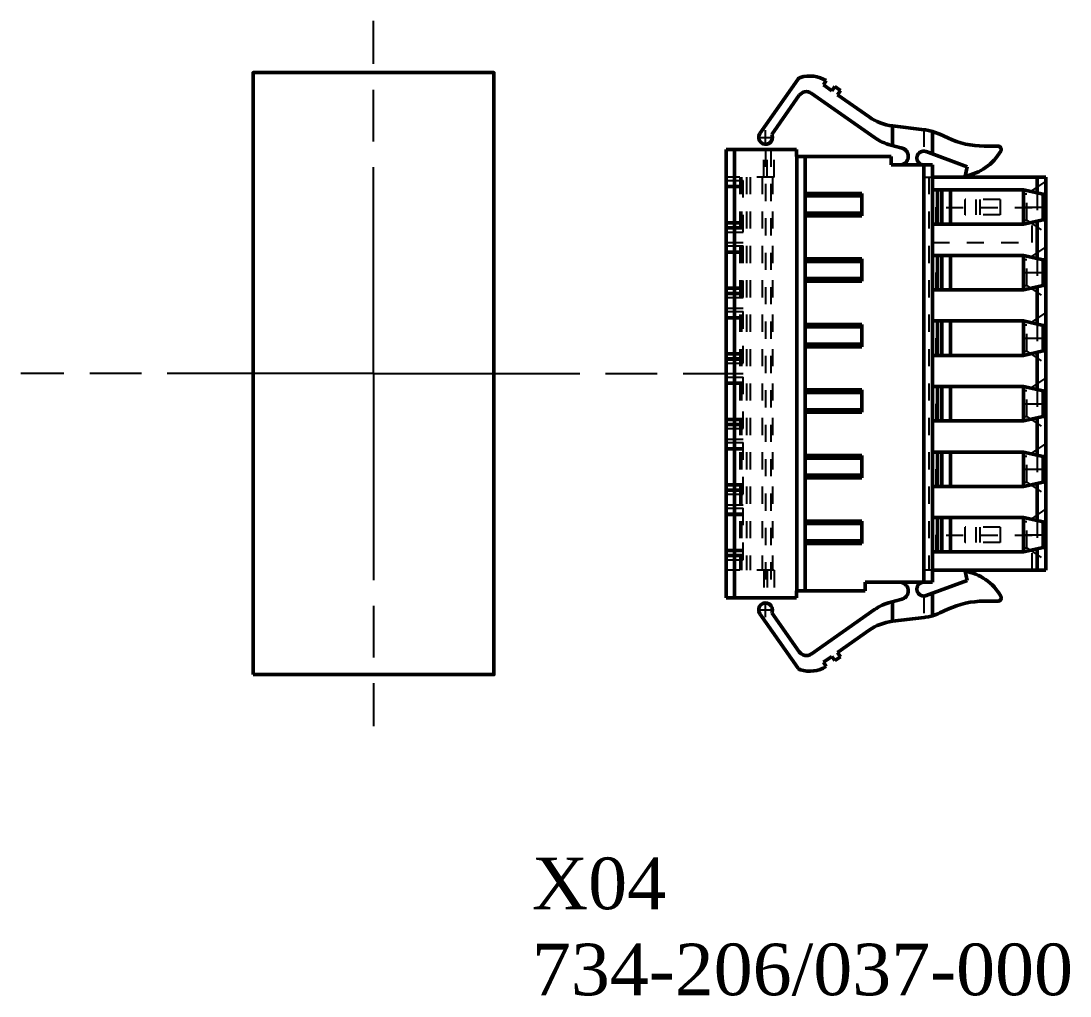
# Model space of a CAD drawing. Header units: millimetres. Extents: x -107 to 2261, y -1356 to -911.
# Drawn here: x 188.4 to 249.4, y -1355.7 to -1299 of the extents above; entities that cross this region are included whole.
import ezdxf

# ---------------------------------------------------------------- set-up
doc = ezdxf.new("R2010")
doc.units = ezdxf.units.MM
for name, pattern in [('AM_ISO02W050', [7.5, 6, -1.5]), ('AM_ISO08W050', [18, 12, -1.5, 3, -1.5]), ('CENTER', [50.8, 31.75, -6.35, 6.35, -6.35]), ('Dashed', [2, 1, -1])]:
    doc.linetypes.add(name, pattern=pattern)
for name, color, linetype, lineweight in [('AM_0', 7, 'Continuous', 50), ('AM_3', 6, 'AM_ISO02W050', 25), ('AM_6 @ 1', 2, 'Continuous', 35), ('AM_7', 4, 'AM_ISO08W050', 25)]:
    doc.layers.add(name, color=color, linetype=linetype, lineweight=lineweight)
doc.styles.add('tnr', font='TIMES.TTF')

msp = doc.modelspace()

# ---------------------------------------------------------------- linework, layer by layer
at = {"layer": 'AM_0', "color": 7, "linetype": 'Continuous', "lineweight": 50}
for p, q in [((231.339, -1305.588), (233.538, -1302.448)), ((235.198, -1302.517), (235.026, -1302.763)), ((235.026, -1302.763), (235.518, -1303.107)), ((235.518, -1303.107), (235.69, -1302.862)), ((235.69, -1302.862), (236.018, -1303.091)), ((233.625, -1303.369), (232.029, -1305.649)), ((238.003, -1305.824), (234.322, -1303.246)), ((236.018, -1303.091), (235.845, -1303.337)), ((235.845, -1303.337), (237.687, -1304.626)), ((239.042, -1305.146), (240.895, -1305.374)), ((239.057, -1306.294), (239.057, -1305.148)), ((241.367, -1306.775), (241.367, -1305.471)), ((241.797, -1305.633), (242.262, -1305.849)), ((229.367, -1306.518), (229.367, -1332.578)), ((233.467, -1306.518), (229.367, -1306.518)), ((229.867, -1306.518), (229.867, -1332.578)), ((233.467, -1306.918), (233.467, -1306.518)), ((239.538, -1306.423), (238.948, -1306.265)), ((243.394, -1307.518), (241.004, -1306.642)), ((244.375, -1306.318), (245.167, -1306.318)), ((238.967, -1306.918), (233.467, -1306.918)), ((233.477, -1306.918), (233.477, -1332.178)), ((233.967, -1306.918), (233.967, -1332.178)), ((238.967, -1307.418), (238.967, -1306.918)), ((241.367, -1307.418), (238.967, -1307.418)), ((240.867, -1307.418), (240.867, -1331.678)), ((241.367, -1307.418), (241.367, -1331.678)), ((243.267, -1308.068), (243.394, -1307.518)), ((247.967, -1308.118), (241.367, -1308.118)), ((247.467, -1308.118), (247.467, -1309.046)), ((247.967, -1308.118), (247.967, -1330.978)), ((233.967, -1309.068), (237.267, -1309.068)), ((237.267, -1309.068), (237.267, -1310.368)), ((246.667, -1308.868), (241.367, -1308.868)), ((241.667, -1310.868), (241.667, -1308.868)), ((241.908, -1310.868), (241.908, -1308.868)), ((242.413, -1310.868), (242.413, -1308.868)), ((246.667, -1310.868), (246.667, -1308.868)), ((247.81, -1309.122), (246.667, -1308.868)), ((247.818, -1310.611), (247.818, -1309.125)), ((233.967, -1309.218), (237.267, -1309.218)), ((233.967, -1310.218), (237.267, -1310.218)), ((237.267, -1310.368), (233.967, -1310.368)), ((246.667, -1310.868), (241.367, -1310.868)), ((246.667, -1310.868), (247.81, -1310.613)), ((247.467, -1310.689), (247.467, -1312.856)), ((246.667, -1312.678), (241.367, -1312.678)), ((241.667, -1314.678), (241.667, -1312.678)), ((241.908, -1314.678), (241.908, -1312.678)), ((242.413, -1314.678), (242.413, -1312.678)), ((246.667, -1314.678), (246.667, -1312.678)), ((247.81, -1312.932), (246.667, -1312.678)), ((233.967, -1312.878), (237.267, -1312.878)), ((233.967, -1313.028), (237.267, -1313.028)), ((237.267, -1312.878), (237.267, -1314.178)), ((247.818, -1314.421), (247.818, -1312.935)), ((233.967, -1314.028), (237.267, -1314.028)), ((237.267, -1314.178), (233.967, -1314.178)), ((246.667, -1314.678), (247.81, -1314.423)), ((247.467, -1314.499), (247.467, -1316.666)), ((246.667, -1314.678), (241.367, -1314.678)), ((233.967, -1316.688), (237.267, -1316.688)), ((233.967, -1316.838), (237.267, -1316.838)), ((237.267, -1316.688), (237.267, -1317.988)), ((246.667, -1316.488), (241.367, -1316.488)), ((241.667, -1318.488), (241.667, -1316.488)), ((241.908, -1318.488), (241.908, -1316.488)), ((242.413, -1318.488), (242.413, -1316.488)), ((246.667, -1318.488), (246.667, -1316.488)), ((247.81, -1316.742), (246.667, -1316.488)), ((247.818, -1318.231), (247.818, -1316.745)), ((233.967, -1317.838), (237.267, -1317.838)), ((237.267, -1317.988), (233.967, -1317.988)), ((246.667, -1318.488), (247.81, -1318.233)), ((246.667, -1318.488), (241.367, -1318.488)), ((247.467, -1318.309), (247.467, -1320.476)), ((233.967, -1320.498), (237.267, -1320.498)), ((233.967, -1320.648), (237.267, -1320.648)), ((237.267, -1320.498), (237.267, -1321.798)), ((246.667, -1320.298), (241.367, -1320.298)), ((241.667, -1322.298), (241.667, -1320.298)), ((241.908, -1322.298), (241.908, -1320.298)), ((242.413, -1322.298), (242.413, -1320.298)), ((246.667, -1322.298), (246.667, -1320.298)), ((247.81, -1320.552), (246.667, -1320.298)), ((247.818, -1322.041), (247.818, -1320.555)), ((233.967, -1321.648), (237.267, -1321.648)), ((237.267, -1321.798), (233.967, -1321.798)), ((246.667, -1322.298), (241.367, -1322.298)), ((246.667, -1322.298), (247.81, -1322.043)), ((247.467, -1322.119), (247.467, -1324.286)), ((233.967, -1324.308), (237.267, -1324.308)), ((237.267, -1324.308), (237.267, -1325.608)), ((246.667, -1324.108), (241.367, -1324.108)), ((241.667, -1326.108), (241.667, -1324.108)), ((241.908, -1326.108), (241.908, -1324.108)), ((242.413, -1326.108), (242.413, -1324.108)), ((246.667, -1326.108), (246.667, -1324.108)), ((247.81, -1324.362), (246.667, -1324.108)), ((247.818, -1325.851), (247.818, -1324.365)), ((233.967, -1324.458), (237.267, -1324.458)), ((233.967, -1325.458), (237.267, -1325.458)), ((237.267, -1325.608), (233.967, -1325.608)), ((246.667, -1326.108), (241.367, -1326.108)), ((246.667, -1326.108), (247.81, -1325.853)), ((247.467, -1325.929), (247.467, -1328.096)), ((246.667, -1327.918), (241.367, -1327.918)), ((241.667, -1329.918), (241.667, -1327.918)), ((241.908, -1329.918), (241.908, -1327.918)), ((242.413, -1329.918), (242.413, -1327.918)), ((246.667, -1329.918), (246.667, -1327.918)), ((247.81, -1328.172), (246.667, -1327.918)), ((233.967, -1328.118), (237.267, -1328.118)), ((233.967, -1328.268), (237.267, -1328.268)), ((237.267, -1328.118), (237.267, -1329.418)), ((247.818, -1329.661), (247.818, -1328.175)), ((233.967, -1329.268), (237.267, -1329.268)), ((237.267, -1329.418), (233.967, -1329.418)), ((246.667, -1329.918), (247.81, -1329.663)), ((247.467, -1329.739), (247.467, -1330.978)), ((246.667, -1329.918), (241.367, -1329.918)), ((241.367, -1330.978), (247.967, -1330.978)), ((243.394, -1331.578), (243.267, -1331.028)), ((237.467, -1331.678), (241.367, -1331.678)), ((237.467, -1331.678), (237.467, -1332.178)), ((241.004, -1332.453), (243.394, -1331.578)), ((233.467, -1332.178), (237.467, -1332.178)), ((233.467, -1332.178), (233.467, -1332.578)), ((241.367, -1332.32), (241.367, -1333.625)), ((229.367, -1332.578), (233.467, -1332.578)), ((238.948, -1332.831), (239.538, -1332.673)), ((239.057, -1333.947), (239.057, -1332.801)), ((245.167, -1332.778), (244.375, -1332.778)), ((233.538, -1336.648), (231.339, -1333.507)), ((232.029, -1333.447), (233.625, -1335.726)), ((234.322, -1335.849), (238.003, -1333.271)), ((242.262, -1333.246), (241.797, -1333.463)), ((240.895, -1333.722), (239.042, -1333.949)), ((237.687, -1334.469), (235.845, -1335.759)), ((235.518, -1335.988), (235.026, -1336.332)), ((235.69, -1336.234), (235.518, -1335.988)), ((235.845, -1335.759), (236.018, -1336.004)), ((235.026, -1336.332), (235.198, -1336.578)), ((236.018, -1336.004), (235.69, -1336.234))]:
    msp.add_line(p, q, dxfattribs=at)
at = {"layer": 'AM_0'}
msp.add_lwpolyline([(201.867, -1337.048), (215.867, -1337.048), (215.867, -1302.048), (201.867, -1302.048)], close=True, dxfattribs=at)
at = {"layer": 'AM_0', "color": 7, "linetype": 'Continuous', "lineweight": 50}
for points in [[(240.895, -1305.374), (240.975, -1305.385), (241.133, -1305.413), (241.289, -1305.449), (241.367, -1305.471)], [(239.467, -1307.418), (239.474, -1307.418), (239.488, -1307.417), (239.501, -1307.416), (239.508, -1307.416), (239.515, -1307.415), (239.529, -1307.414), (239.543, -1307.412), (239.556, -1307.41), (239.57, -1307.407), (239.584, -1307.404), (239.59, -1307.402), (239.597, -1307.4), (239.61, -1307.397), (239.624, -1307.392), (239.637, -1307.388), (239.65, -1307.383), (239.663, -1307.378), (239.669, -1307.375), (239.675, -1307.372), (239.688, -1307.366), (239.7, -1307.36), (239.706, -1307.357), (239.712, -1307.353), (239.724, -1307.346), (239.736, -1307.339), (239.742, -1307.335), (239.748, -1307.331), (239.759, -1307.323), (239.77, -1307.315), (239.781, -1307.306), (239.792, -1307.297), (239.802, -1307.288), (239.807, -1307.284), (239.812, -1307.279), (239.822, -1307.269), (239.832, -1307.259), (239.841, -1307.249), (239.85, -1307.238), (239.859, -1307.228), (239.863, -1307.222), (239.868, -1307.217), (239.876, -1307.205), (239.884, -1307.194), (239.891, -1307.182), (239.898, -1307.17), (239.905, -1307.158), (239.908, -1307.152), (239.912, -1307.146), (239.918, -1307.133), (239.924, -1307.121), (239.929, -1307.108), (239.934, -1307.095), (239.939, -1307.082), (239.941, -1307.076), (239.943, -1307.069), (239.947, -1307.056), (239.951, -1307.042), (239.954, -1307.029), (239.957, -1307.015), (239.96, -1307.002), (239.961, -1306.995), (239.962, -1306.988), (239.964, -1306.974), (239.965, -1306.96), (239.965, -1306.953), (239.966, -1306.946), (239.966, -1306.933), (239.967, -1306.919), (239.967, -1306.912), (239.967, -1306.905), (239.966, -1306.891), (239.965, -1306.877), (239.964, -1306.863), (239.962, -1306.849), (239.96, -1306.836), (239.959, -1306.829), (239.957, -1306.822), (239.955, -1306.808), (239.951, -1306.795), (239.948, -1306.782), (239.944, -1306.768), (239.94, -1306.755), (239.937, -1306.748), (239.935, -1306.742), (239.93, -1306.729), (239.924, -1306.716), (239.919, -1306.704), (239.912, -1306.691), (239.906, -1306.679), (239.903, -1306.673), (239.899, -1306.667), (239.892, -1306.655), (239.885, -1306.643), (239.877, -1306.632), (239.869, -1306.62), (239.86, -1306.609), (239.856, -1306.604), (239.852, -1306.599), (239.843, -1306.588), (239.833, -1306.578), (239.824, -1306.568), (239.814, -1306.558), (239.804, -1306.548), (239.799, -1306.544), (239.793, -1306.539), (239.783, -1306.53), (239.772, -1306.522), (239.766, -1306.517), (239.761, -1306.513), (239.749, -1306.505), (239.738, -1306.498), (239.732, -1306.494), (239.726, -1306.49), (239.714, -1306.483), (239.702, -1306.476), (239.69, -1306.47), (239.677, -1306.464), (239.664, -1306.458), (239.658, -1306.456), (239.652, -1306.453), (239.639, -1306.448), (239.625, -1306.444), (239.612, -1306.439), (239.599, -1306.435), (239.585, -1306.432), (239.579, -1306.43), (239.572, -1306.429), (239.558, -1306.426), (239.545, -1306.424), (239.538, -1306.423)], [(241.004, -1306.642), (240.998, -1306.64), (240.986, -1306.636), (240.974, -1306.632), (240.967, -1306.631), (240.961, -1306.629), (240.948, -1306.626), (240.936, -1306.624), (240.923, -1306.622), (240.91, -1306.62), (240.897, -1306.619), (240.891, -1306.618), (240.884, -1306.618), (240.871, -1306.618), (240.858, -1306.618), (240.846, -1306.618), (240.833, -1306.619), (240.82, -1306.62), (240.813, -1306.621), (240.807, -1306.622), (240.794, -1306.624), (240.781, -1306.627), (240.775, -1306.628), (240.769, -1306.63), (240.756, -1306.633), (240.744, -1306.637), (240.738, -1306.639), (240.732, -1306.641), (240.72, -1306.646), (240.708, -1306.651), (240.696, -1306.656), (240.684, -1306.662), (240.673, -1306.668), (240.667, -1306.671), (240.662, -1306.674), (240.651, -1306.681), (240.64, -1306.688), (240.629, -1306.696), (240.619, -1306.704), (240.609, -1306.712), (240.604, -1306.716), (240.599, -1306.72), (240.59, -1306.729), (240.581, -1306.738), (240.572, -1306.748), (240.563, -1306.757), (240.555, -1306.767), (240.551, -1306.772), (240.547, -1306.777), (240.539, -1306.788), (240.532, -1306.799), (240.525, -1306.809), (240.519, -1306.821), (240.512, -1306.832), (240.509, -1306.838), (240.507, -1306.844), (240.501, -1306.855), (240.496, -1306.867), (240.491, -1306.879), (240.487, -1306.891), (240.483, -1306.904), (240.481, -1306.91), (240.48, -1306.916), (240.477, -1306.929), (240.474, -1306.941), (240.473, -1306.948), (240.472, -1306.954), (240.47, -1306.967), (240.469, -1306.98), (240.468, -1306.986), (240.467, -1306.993), (240.467, -1307.006), (240.467, -1307.019), (240.467, -1307.032), (240.468, -1307.044), (240.469, -1307.057), (240.469, -1307.064), (240.47, -1307.07), (240.472, -1307.083), (240.474, -1307.096), (240.477, -1307.108), (240.48, -1307.121), (240.484, -1307.133), (240.486, -1307.14), (240.488, -1307.146), (240.492, -1307.158), (240.497, -1307.17), (240.502, -1307.182), (240.507, -1307.193), (240.513, -1307.205), (240.516, -1307.211), (240.52, -1307.216), (240.526, -1307.227), (240.533, -1307.238), (240.54, -1307.249), (240.548, -1307.259), (240.556, -1307.27), (240.56, -1307.275), (240.564, -1307.28), (240.573, -1307.289), (240.582, -1307.299), (240.591, -1307.308), (240.601, -1307.316), (240.61, -1307.325), (240.615, -1307.329), (240.621, -1307.333), (240.631, -1307.341), (240.641, -1307.348), (240.647, -1307.352), (240.652, -1307.355), (240.663, -1307.362), (240.674, -1307.368), (240.68, -1307.372), (240.686, -1307.375), (240.698, -1307.38), (240.709, -1307.385), (240.721, -1307.39), (240.733, -1307.395), (240.746, -1307.399), (240.752, -1307.401), (240.758, -1307.403), (240.771, -1307.406), (240.783, -1307.409), (240.796, -1307.411), (240.809, -1307.413), (240.822, -1307.415), (240.828, -1307.416), (240.834, -1307.416), (240.847, -1307.417), (240.86, -1307.418), (240.867, -1307.418)], [(247.818, -1309.125), (247.817, -1309.124), (247.814, -1309.123), (247.812, -1309.123), (247.81, -1309.122)], [(247.967, -1309.318), (247.967, -1309.31), (247.966, -1309.296), (247.963, -1309.282), (247.962, -1309.274), (247.96, -1309.267), (247.956, -1309.253), (247.951, -1309.24), (247.945, -1309.227), (247.938, -1309.214), (247.93, -1309.202), (247.925, -1309.196), (247.921, -1309.19), (247.911, -1309.179), (247.905, -1309.173), (247.903, -1309.172), (247.902, -1309.17), (247.901, -1309.169), (247.9, -1309.168), (247.898, -1309.167), (247.896, -1309.165), (247.894, -1309.164), (247.892, -1309.162), (247.891, -1309.161), (247.89, -1309.16), (247.889, -1309.159), (247.887, -1309.158), (247.885, -1309.156), (247.883, -1309.155), (247.881, -1309.153), (247.879, -1309.152), (247.878, -1309.151), (247.877, -1309.151), (247.875, -1309.149), (247.873, -1309.148), (247.871, -1309.147), (247.869, -1309.146), (247.866, -1309.144), (247.865, -1309.144), (247.864, -1309.143), (247.862, -1309.142), (247.86, -1309.141), (247.859, -1309.14), (247.858, -1309.14), (247.856, -1309.139), (247.854, -1309.138), (247.853, -1309.137), (247.851, -1309.137), (247.849, -1309.136), (247.847, -1309.135), (247.845, -1309.134), (247.843, -1309.133), (247.84, -1309.132), (247.839, -1309.131), (247.838, -1309.131), (247.836, -1309.13), (247.834, -1309.129), (247.831, -1309.128), (247.829, -1309.128), (247.827, -1309.127), (247.825, -1309.127), (247.824, -1309.126), (247.822, -1309.125), (247.82, -1309.125), (247.818, -1309.125)], [(247.81, -1310.613), (247.812, -1310.613), (247.814, -1310.612), (247.817, -1310.611), (247.818, -1310.611)], [(247.818, -1310.611), (247.82, -1310.611), (247.822, -1310.61), (247.824, -1310.609), (247.825, -1310.609), (247.827, -1310.609), (247.829, -1310.608), (247.831, -1310.607), (247.834, -1310.606), (247.836, -1310.605), (247.838, -1310.605), (247.839, -1310.604), (247.84, -1310.604), (247.843, -1310.603), (247.845, -1310.602), (247.847, -1310.601), (247.849, -1310.6), (247.851, -1310.599), (247.853, -1310.598), (247.854, -1310.598), (247.856, -1310.597), (247.858, -1310.596), (247.859, -1310.595), (247.86, -1310.595), (247.862, -1310.593), (247.864, -1310.592), (247.865, -1310.592), (247.866, -1310.591), (247.869, -1310.59), (247.871, -1310.589), (247.873, -1310.587), (247.875, -1310.586), (247.877, -1310.585), (247.878, -1310.584), (247.879, -1310.583), (247.881, -1310.582), (247.883, -1310.581), (247.885, -1310.579), (247.887, -1310.578), (247.889, -1310.576), (247.89, -1310.575), (247.891, -1310.575), (247.892, -1310.573), (247.894, -1310.572), (247.896, -1310.57), (247.898, -1310.569), (247.9, -1310.567), (247.901, -1310.566), (247.902, -1310.565), (247.903, -1310.564), (247.905, -1310.562), (247.911, -1310.556), (247.921, -1310.545), (247.925, -1310.539), (247.93, -1310.534), (247.938, -1310.521), (247.945, -1310.509), (247.951, -1310.496), (247.956, -1310.482), (247.96, -1310.468), (247.962, -1310.461), (247.963, -1310.454), (247.966, -1310.439), (247.967, -1310.425), (247.967, -1310.418)], [(247.818, -1312.935), (247.817, -1312.934), (247.814, -1312.933), (247.812, -1312.933), (247.81, -1312.932)], [(247.967, -1313.128), (247.967, -1313.12), (247.966, -1313.106), (247.963, -1313.092), (247.962, -1313.084), (247.96, -1313.077), (247.956, -1313.063), (247.951, -1313.05), (247.945, -1313.037), (247.938, -1313.024), (247.93, -1313.012), (247.925, -1313.006), (247.921, -1313), (247.911, -1312.989), (247.905, -1312.983), (247.903, -1312.982), (247.902, -1312.98), (247.901, -1312.979), (247.9, -1312.978), (247.898, -1312.977), (247.896, -1312.975), (247.894, -1312.974), (247.892, -1312.972), (247.891, -1312.971), (247.89, -1312.97), (247.889, -1312.969), (247.887, -1312.968), (247.885, -1312.966), (247.883, -1312.965), (247.881, -1312.963), (247.879, -1312.962), (247.878, -1312.961), (247.877, -1312.961), (247.875, -1312.959), (247.873, -1312.958), (247.871, -1312.957), (247.869, -1312.956), (247.866, -1312.954), (247.865, -1312.954), (247.864, -1312.953), (247.862, -1312.952), (247.86, -1312.951), (247.859, -1312.95), (247.858, -1312.95), (247.856, -1312.949), (247.854, -1312.948), (247.853, -1312.947), (247.851, -1312.947), (247.849, -1312.946), (247.847, -1312.945), (247.845, -1312.944), (247.843, -1312.943), (247.84, -1312.942), (247.839, -1312.941), (247.838, -1312.941), (247.836, -1312.94), (247.834, -1312.939), (247.831, -1312.938), (247.829, -1312.938), (247.827, -1312.937), (247.825, -1312.937), (247.824, -1312.936), (247.822, -1312.935), (247.82, -1312.935), (247.818, -1312.935)], [(247.81, -1314.423), (247.812, -1314.423), (247.814, -1314.422), (247.817, -1314.421), (247.818, -1314.421)], [(247.818, -1314.421), (247.82, -1314.421), (247.822, -1314.42), (247.824, -1314.419), (247.825, -1314.419), (247.827, -1314.419), (247.829, -1314.418), (247.831, -1314.417), (247.834, -1314.416), (247.836, -1314.415), (247.838, -1314.415), (247.839, -1314.414), (247.84, -1314.414), (247.843, -1314.413), (247.845, -1314.412), (247.847, -1314.411), (247.849, -1314.41), (247.851, -1314.409), (247.853, -1314.408), (247.854, -1314.408), (247.856, -1314.407), (247.858, -1314.406), (247.859, -1314.405), (247.86, -1314.405), (247.862, -1314.403), (247.864, -1314.402), (247.865, -1314.402), (247.866, -1314.401), (247.869, -1314.4), (247.871, -1314.399), (247.873, -1314.397), (247.875, -1314.396), (247.877, -1314.395), (247.878, -1314.394), (247.879, -1314.393), (247.881, -1314.392), (247.883, -1314.391), (247.885, -1314.389), (247.887, -1314.388), (247.889, -1314.386), (247.89, -1314.385), (247.891, -1314.385), (247.892, -1314.383), (247.894, -1314.382), (247.896, -1314.38), (247.898, -1314.379), (247.9, -1314.377), (247.901, -1314.376), (247.902, -1314.375), (247.903, -1314.374), (247.905, -1314.372), (247.911, -1314.366), (247.921, -1314.355), (247.925, -1314.349), (247.93, -1314.344), (247.938, -1314.331), (247.945, -1314.319), (247.951, -1314.306), (247.956, -1314.292), (247.96, -1314.278), (247.962, -1314.271), (247.963, -1314.264), (247.966, -1314.249), (247.967, -1314.235), (247.967, -1314.228)], [(247.818, -1316.745), (247.817, -1316.744), (247.814, -1316.743), (247.812, -1316.743), (247.81, -1316.742)], [(247.967, -1316.938), (247.967, -1316.93), (247.966, -1316.916), (247.963, -1316.902), (247.962, -1316.894), (247.96, -1316.887), (247.956, -1316.873), (247.951, -1316.86), (247.945, -1316.847), (247.938, -1316.834), (247.93, -1316.822), (247.925, -1316.816), (247.921, -1316.81), (247.911, -1316.799), (247.905, -1316.793), (247.903, -1316.792), (247.902, -1316.79), (247.901, -1316.789), (247.9, -1316.788), (247.898, -1316.787), (247.896, -1316.785), (247.894, -1316.784), (247.892, -1316.782), (247.891, -1316.781), (247.89, -1316.78), (247.889, -1316.779), (247.887, -1316.778), (247.885, -1316.776), (247.883, -1316.775), (247.881, -1316.773), (247.879, -1316.772), (247.878, -1316.771), (247.877, -1316.771), (247.875, -1316.769), (247.873, -1316.768), (247.871, -1316.767), (247.869, -1316.766), (247.866, -1316.764), (247.865, -1316.764), (247.864, -1316.763), (247.862, -1316.762), (247.86, -1316.761), (247.859, -1316.76), (247.858, -1316.76), (247.856, -1316.759), (247.854, -1316.758), (247.853, -1316.757), (247.851, -1316.757), (247.849, -1316.756), (247.847, -1316.755), (247.845, -1316.754), (247.843, -1316.753), (247.84, -1316.752), (247.839, -1316.751), (247.838, -1316.751), (247.836, -1316.75), (247.834, -1316.749), (247.831, -1316.748), (247.829, -1316.748), (247.827, -1316.747), (247.825, -1316.747), (247.824, -1316.746), (247.822, -1316.745), (247.82, -1316.745), (247.818, -1316.745)], [(247.81, -1318.233), (247.812, -1318.233), (247.814, -1318.232), (247.817, -1318.231), (247.818, -1318.231)], [(247.818, -1318.231), (247.82, -1318.231), (247.822, -1318.23), (247.824, -1318.229), (247.825, -1318.229), (247.827, -1318.229), (247.829, -1318.228), (247.831, -1318.227), (247.834, -1318.226), (247.836, -1318.225), (247.838, -1318.225), (247.839, -1318.224), (247.84, -1318.224), (247.843, -1318.223), (247.845, -1318.222), (247.847, -1318.221), (247.849, -1318.22), (247.851, -1318.219), (247.853, -1318.218), (247.854, -1318.218), (247.856, -1318.217), (247.858, -1318.216), (247.859, -1318.215), (247.86, -1318.215), (247.862, -1318.213), (247.864, -1318.212), (247.865, -1318.212), (247.866, -1318.211), (247.869, -1318.21), (247.871, -1318.209), (247.873, -1318.207), (247.875, -1318.206), (247.877, -1318.205), (247.878, -1318.204), (247.879, -1318.203), (247.881, -1318.202), (247.883, -1318.201), (247.885, -1318.199), (247.887, -1318.198), (247.889, -1318.196), (247.89, -1318.195), (247.891, -1318.195), (247.892, -1318.193), (247.894, -1318.192), (247.896, -1318.19), (247.898, -1318.189), (247.9, -1318.187), (247.901, -1318.186), (247.902, -1318.185), (247.903, -1318.184), (247.905, -1318.182), (247.911, -1318.176), (247.921, -1318.165), (247.925, -1318.159), (247.93, -1318.154), (247.938, -1318.141), (247.945, -1318.129), (247.951, -1318.116), (247.956, -1318.102), (247.96, -1318.088), (247.962, -1318.081), (247.963, -1318.074), (247.966, -1318.059), (247.967, -1318.045), (247.967, -1318.038)], [(247.818, -1320.555), (247.817, -1320.554), (247.814, -1320.553), (247.812, -1320.553), (247.81, -1320.552)], [(247.967, -1320.748), (247.967, -1320.74), (247.966, -1320.726), (247.963, -1320.712), (247.962, -1320.704), (247.96, -1320.697), (247.956, -1320.683), (247.951, -1320.67), (247.945, -1320.657), (247.938, -1320.644), (247.93, -1320.632), (247.925, -1320.626), (247.921, -1320.62), (247.911, -1320.609), (247.905, -1320.603), (247.903, -1320.602), (247.902, -1320.6), (247.901, -1320.599), (247.9, -1320.598), (247.898, -1320.597), (247.896, -1320.595), (247.894, -1320.594), (247.892, -1320.592), (247.891, -1320.591), (247.89, -1320.59), (247.889, -1320.589), (247.887, -1320.588), (247.885, -1320.586), (247.883, -1320.585), (247.881, -1320.583), (247.879, -1320.582), (247.878, -1320.581), (247.877, -1320.581), (247.875, -1320.579), (247.873, -1320.578), (247.871, -1320.577), (247.869, -1320.576), (247.866, -1320.574), (247.865, -1320.574), (247.864, -1320.573), (247.862, -1320.572), (247.86, -1320.571), (247.859, -1320.57), (247.858, -1320.57), (247.856, -1320.569), (247.854, -1320.568), (247.853, -1320.567), (247.851, -1320.567), (247.849, -1320.566), (247.847, -1320.565), (247.845, -1320.564), (247.843, -1320.563), (247.84, -1320.562), (247.839, -1320.561), (247.838, -1320.561), (247.836, -1320.56), (247.834, -1320.559), (247.831, -1320.558), (247.829, -1320.558), (247.827, -1320.557), (247.825, -1320.557), (247.824, -1320.556), (247.822, -1320.555), (247.82, -1320.555), (247.818, -1320.555)], [(247.818, -1322.041), (247.82, -1322.041), (247.822, -1322.04), (247.824, -1322.039), (247.825, -1322.039), (247.827, -1322.039), (247.829, -1322.038), (247.831, -1322.037), (247.834, -1322.036), (247.836, -1322.035), (247.838, -1322.035), (247.839, -1322.034), (247.84, -1322.034), (247.843, -1322.033), (247.845, -1322.032), (247.847, -1322.031), (247.849, -1322.03), (247.851, -1322.029), (247.853, -1322.028), (247.854, -1322.028), (247.856, -1322.027), (247.858, -1322.026), (247.859, -1322.025), (247.86, -1322.025), (247.862, -1322.023), (247.864, -1322.022), (247.865, -1322.022), (247.866, -1322.021), (247.869, -1322.02), (247.871, -1322.019), (247.873, -1322.017), (247.875, -1322.016), (247.877, -1322.015), (247.878, -1322.014), (247.879, -1322.013), (247.881, -1322.012), (247.883, -1322.011), (247.885, -1322.009), (247.887, -1322.008), (247.889, -1322.006), (247.89, -1322.005), (247.891, -1322.005), (247.892, -1322.003), (247.894, -1322.002), (247.896, -1322), (247.898, -1321.999), (247.9, -1321.997), (247.901, -1321.996), (247.902, -1321.995), (247.903, -1321.994), (247.905, -1321.992), (247.911, -1321.986), (247.921, -1321.975), (247.925, -1321.969), (247.93, -1321.964), (247.938, -1321.951), (247.945, -1321.939), (247.951, -1321.926), (247.956, -1321.912), (247.96, -1321.898), (247.962, -1321.891), (247.963, -1321.884), (247.966, -1321.869), (247.967, -1321.855), (247.967, -1321.848)], [(247.81, -1322.043), (247.812, -1322.043), (247.814, -1322.042), (247.817, -1322.041), (247.818, -1322.041)], [(247.818, -1324.365), (247.817, -1324.364), (247.814, -1324.363), (247.812, -1324.363), (247.81, -1324.362)], [(247.967, -1324.558), (247.967, -1324.55), (247.966, -1324.536), (247.963, -1324.522), (247.962, -1324.514), (247.96, -1324.507), (247.956, -1324.493), (247.951, -1324.48), (247.945, -1324.467), (247.938, -1324.454), (247.93, -1324.442), (247.925, -1324.436), (247.921, -1324.43), (247.911, -1324.419), (247.905, -1324.413), (247.903, -1324.412), (247.902, -1324.41), (247.901, -1324.409), (247.9, -1324.408), (247.898, -1324.407), (247.896, -1324.405), (247.894, -1324.404), (247.892, -1324.402), (247.891, -1324.401), (247.89, -1324.4), (247.889, -1324.399), (247.887, -1324.398), (247.885, -1324.396), (247.883, -1324.395), (247.881, -1324.393), (247.879, -1324.392), (247.878, -1324.391), (247.877, -1324.391), (247.875, -1324.389), (247.873, -1324.388), (247.871, -1324.387), (247.869, -1324.386), (247.866, -1324.384), (247.865, -1324.384), (247.864, -1324.383), (247.862, -1324.382), (247.86, -1324.381), (247.859, -1324.38), (247.858, -1324.38), (247.856, -1324.379), (247.854, -1324.378), (247.853, -1324.377), (247.851, -1324.377), (247.849, -1324.376), (247.847, -1324.375), (247.845, -1324.374), (247.843, -1324.373), (247.84, -1324.372), (247.839, -1324.371), (247.838, -1324.371), (247.836, -1324.37), (247.834, -1324.369), (247.831, -1324.368), (247.829, -1324.368), (247.827, -1324.367), (247.825, -1324.367), (247.824, -1324.366), (247.822, -1324.365), (247.82, -1324.365), (247.818, -1324.365)], [(247.81, -1325.853), (247.812, -1325.853), (247.814, -1325.852), (247.817, -1325.851), (247.818, -1325.851)], [(247.818, -1325.851), (247.82, -1325.851), (247.822, -1325.85), (247.824, -1325.849), (247.825, -1325.849), (247.827, -1325.849), (247.829, -1325.848), (247.831, -1325.847), (247.834, -1325.846), (247.836, -1325.845), (247.838, -1325.845), (247.839, -1325.844), (247.84, -1325.844), (247.843, -1325.843), (247.845, -1325.842), (247.847, -1325.841), (247.849, -1325.84), (247.851, -1325.839), (247.853, -1325.838), (247.854, -1325.838), (247.856, -1325.837), (247.858, -1325.836), (247.859, -1325.835), (247.86, -1325.835), (247.862, -1325.833), (247.864, -1325.832), (247.865, -1325.832), (247.866, -1325.831), (247.869, -1325.83), (247.871, -1325.829), (247.873, -1325.827), (247.875, -1325.826), (247.877, -1325.825), (247.878, -1325.824), (247.879, -1325.823), (247.881, -1325.822), (247.883, -1325.821), (247.885, -1325.819), (247.887, -1325.818), (247.889, -1325.816), (247.89, -1325.815), (247.891, -1325.815), (247.892, -1325.813), (247.894, -1325.812), (247.896, -1325.81), (247.898, -1325.809), (247.9, -1325.807), (247.901, -1325.806), (247.902, -1325.805), (247.903, -1325.804), (247.905, -1325.802), (247.911, -1325.796), (247.921, -1325.785), (247.925, -1325.779), (247.93, -1325.774), (247.938, -1325.761), (247.945, -1325.749), (247.951, -1325.736), (247.956, -1325.722), (247.96, -1325.708), (247.962, -1325.701), (247.963, -1325.694), (247.966, -1325.679), (247.967, -1325.665), (247.967, -1325.658)], [(247.818, -1328.175), (247.817, -1328.174), (247.814, -1328.173), (247.812, -1328.173), (247.81, -1328.172)], [(247.967, -1328.368), (247.967, -1328.36), (247.966, -1328.346), (247.963, -1328.332), (247.962, -1328.324), (247.96, -1328.317), (247.956, -1328.303), (247.951, -1328.29), (247.945, -1328.277), (247.938, -1328.264), (247.93, -1328.252), (247.925, -1328.246), (247.921, -1328.24), (247.911, -1328.229), (247.905, -1328.223), (247.903, -1328.222), (247.902, -1328.22), (247.901, -1328.219), (247.9, -1328.218), (247.898, -1328.217), (247.896, -1328.215), (247.894, -1328.214), (247.892, -1328.212), (247.891, -1328.211), (247.89, -1328.21), (247.889, -1328.209), (247.887, -1328.208), (247.885, -1328.206), (247.883, -1328.205), (247.881, -1328.203), (247.879, -1328.202), (247.878, -1328.201), (247.877, -1328.201), (247.875, -1328.199), (247.873, -1328.198), (247.871, -1328.197), (247.869, -1328.196), (247.866, -1328.194), (247.865, -1328.194), (247.864, -1328.193), (247.862, -1328.192), (247.86, -1328.191), (247.859, -1328.19), (247.858, -1328.19), (247.856, -1328.189), (247.854, -1328.188), (247.853, -1328.187), (247.851, -1328.187), (247.849, -1328.186), (247.847, -1328.185), (247.845, -1328.184), (247.843, -1328.183), (247.84, -1328.182), (247.839, -1328.181), (247.838, -1328.181), (247.836, -1328.18), (247.834, -1328.179), (247.831, -1328.178), (247.829, -1328.178), (247.827, -1328.177), (247.825, -1328.177), (247.824, -1328.176), (247.822, -1328.175), (247.82, -1328.175), (247.818, -1328.175)], [(247.81, -1329.663), (247.812, -1329.663), (247.814, -1329.662), (247.817, -1329.661), (247.818, -1329.661)], [(247.818, -1329.661), (247.82, -1329.661), (247.822, -1329.66), (247.824, -1329.659), (247.825, -1329.659), (247.827, -1329.659), (247.829, -1329.658), (247.831, -1329.657), (247.834, -1329.656), (247.836, -1329.655), (247.838, -1329.655), (247.839, -1329.654), (247.84, -1329.654), (247.843, -1329.653), (247.845, -1329.652), (247.847, -1329.651), (247.849, -1329.65), (247.851, -1329.649), (247.853, -1329.648), (247.854, -1329.648), (247.856, -1329.647), (247.858, -1329.646), (247.859, -1329.645), (247.86, -1329.645), (247.862, -1329.643), (247.864, -1329.642), (247.865, -1329.642), (247.866, -1329.641), (247.869, -1329.64), (247.871, -1329.639), (247.873, -1329.637), (247.875, -1329.636), (247.877, -1329.635), (247.878, -1329.634), (247.879, -1329.633), (247.881, -1329.632), (247.883, -1329.631), (247.885, -1329.629), (247.887, -1329.628), (247.889, -1329.626), (247.89, -1329.625), (247.891, -1329.625), (247.892, -1329.623), (247.894, -1329.622), (247.896, -1329.62), (247.898, -1329.619), (247.9, -1329.617), (247.901, -1329.616), (247.902, -1329.615), (247.903, -1329.614), (247.905, -1329.612), (247.911, -1329.606), (247.921, -1329.595), (247.925, -1329.589), (247.93, -1329.584), (247.938, -1329.571), (247.945, -1329.559), (247.951, -1329.546), (247.956, -1329.532), (247.96, -1329.518), (247.962, -1329.511), (247.963, -1329.504), (247.966, -1329.489), (247.967, -1329.475), (247.967, -1329.468)], [(239.538, -1332.673), (239.545, -1332.672), (239.558, -1332.669), (239.572, -1332.666), (239.579, -1332.665), (239.585, -1332.663), (239.599, -1332.66), (239.612, -1332.656), (239.625, -1332.652), (239.639, -1332.647), (239.652, -1332.642), (239.658, -1332.64), (239.664, -1332.637), (239.677, -1332.631), (239.69, -1332.625), (239.702, -1332.619), (239.714, -1332.612), (239.726, -1332.605), (239.732, -1332.602), (239.738, -1332.598), (239.749, -1332.59), (239.761, -1332.582), (239.766, -1332.578), (239.772, -1332.574), (239.783, -1332.565), (239.793, -1332.556), (239.799, -1332.552), (239.804, -1332.547), (239.814, -1332.538), (239.824, -1332.528), (239.833, -1332.518), (239.843, -1332.507), (239.852, -1332.497), (239.856, -1332.491), (239.86, -1332.486), (239.869, -1332.475), (239.877, -1332.464), (239.885, -1332.452), (239.892, -1332.441), (239.899, -1332.429), (239.903, -1332.423), (239.906, -1332.417), (239.912, -1332.404), (239.919, -1332.392), (239.924, -1332.379), (239.93, -1332.366), (239.935, -1332.353), (239.937, -1332.347), (239.94, -1332.34), (239.944, -1332.327), (239.948, -1332.314), (239.951, -1332.3), (239.955, -1332.287), (239.957, -1332.273), (239.959, -1332.267), (239.96, -1332.26), (239.962, -1332.246), (239.964, -1332.232), (239.965, -1332.218), (239.966, -1332.205), (239.967, -1332.191), (239.967, -1332.184), (239.967, -1332.177), (239.966, -1332.163), (239.966, -1332.149), (239.965, -1332.142), (239.965, -1332.135), (239.964, -1332.121), (239.962, -1332.108), (239.961, -1332.101), (239.96, -1332.094), (239.957, -1332.08), (239.954, -1332.067), (239.951, -1332.053), (239.947, -1332.04), (239.943, -1332.026), (239.941, -1332.02), (239.939, -1332.013), (239.934, -1332), (239.929, -1331.987), (239.924, -1331.975), (239.918, -1331.962), (239.912, -1331.949), (239.908, -1331.943), (239.905, -1331.937), (239.898, -1331.925), (239.891, -1331.913), (239.884, -1331.902), (239.876, -1331.89), (239.868, -1331.879), (239.863, -1331.873), (239.859, -1331.868), (239.85, -1331.857), (239.841, -1331.847), (239.832, -1331.836), (239.822, -1331.826), (239.812, -1331.817), (239.807, -1331.812), (239.802, -1331.807), (239.792, -1331.798), (239.781, -1331.789), (239.77, -1331.78), (239.759, -1331.772), (239.748, -1331.764), (239.742, -1331.76), (239.736, -1331.757), (239.724, -1331.749), (239.712, -1331.742), (239.706, -1331.739), (239.7, -1331.736), (239.688, -1331.729), (239.675, -1331.723), (239.669, -1331.72), (239.663, -1331.718), (239.65, -1331.712), (239.637, -1331.708), (239.624, -1331.703), (239.61, -1331.699), (239.597, -1331.695), (239.59, -1331.693), (239.584, -1331.692), (239.57, -1331.688), (239.556, -1331.686), (239.543, -1331.684), (239.529, -1331.682), (239.515, -1331.68), (239.508, -1331.679), (239.501, -1331.679), (239.488, -1331.678), (239.474, -1331.678), (239.467, -1331.678)], [(240.867, -1331.678), (240.86, -1331.678), (240.847, -1331.678), (240.834, -1331.679), (240.828, -1331.68), (240.822, -1331.68), (240.809, -1331.682), (240.796, -1331.684), (240.783, -1331.686), (240.771, -1331.689), (240.758, -1331.693), (240.752, -1331.695), (240.746, -1331.696), (240.733, -1331.701), (240.721, -1331.705), (240.709, -1331.71), (240.698, -1331.715), (240.686, -1331.721), (240.68, -1331.724), (240.674, -1331.727), (240.663, -1331.733), (240.652, -1331.74), (240.647, -1331.744), (240.641, -1331.747), (240.631, -1331.755), (240.621, -1331.762), (240.615, -1331.766), (240.61, -1331.771), (240.601, -1331.779), (240.591, -1331.788), (240.582, -1331.797), (240.573, -1331.806), (240.564, -1331.816), (240.56, -1331.821), (240.556, -1331.826), (240.548, -1331.836), (240.54, -1331.846), (240.533, -1331.857), (240.526, -1331.868), (240.52, -1331.879), (240.516, -1331.885), (240.513, -1331.89), (240.507, -1331.902), (240.502, -1331.914), (240.497, -1331.925), (240.492, -1331.938), (240.488, -1331.95), (240.486, -1331.956), (240.484, -1331.962), (240.48, -1331.974), (240.477, -1331.987), (240.474, -1332), (240.472, -1332.012), (240.47, -1332.025), (240.469, -1332.032), (240.469, -1332.038), (240.468, -1332.051), (240.467, -1332.064), (240.467, -1332.077), (240.467, -1332.09), (240.467, -1332.103), (240.468, -1332.109), (240.469, -1332.116), (240.47, -1332.128), (240.472, -1332.141), (240.473, -1332.148), (240.474, -1332.154), (240.477, -1332.167), (240.48, -1332.179), (240.481, -1332.185), (240.483, -1332.192), (240.487, -1332.204), (240.491, -1332.216), (240.496, -1332.228), (240.501, -1332.24), (240.507, -1332.252), (240.509, -1332.258), (240.512, -1332.263), (240.519, -1332.275), (240.525, -1332.286), (240.532, -1332.297), (240.539, -1332.308), (240.547, -1332.318), (240.551, -1332.323), (240.555, -1332.328), (240.563, -1332.338), (240.572, -1332.348), (240.581, -1332.357), (240.59, -1332.366), (240.599, -1332.375), (240.604, -1332.379), (240.609, -1332.384), (240.619, -1332.392), (240.629, -1332.4), (240.64, -1332.407), (240.651, -1332.414), (240.662, -1332.421), (240.667, -1332.424), (240.673, -1332.428), (240.684, -1332.434), (240.696, -1332.439), (240.708, -1332.445), (240.72, -1332.45), (240.732, -1332.454), (240.738, -1332.456), (240.744, -1332.458), (240.756, -1332.462), (240.769, -1332.466), (240.775, -1332.467), (240.781, -1332.469), (240.794, -1332.471), (240.807, -1332.473), (240.813, -1332.474), (240.82, -1332.475), (240.833, -1332.476), (240.846, -1332.477), (240.858, -1332.478), (240.871, -1332.478), (240.884, -1332.477), (240.891, -1332.477), (240.897, -1332.477), (240.91, -1332.475), (240.923, -1332.474), (240.936, -1332.472), (240.948, -1332.469), (240.961, -1332.466), (240.967, -1332.465), (240.974, -1332.463), (240.986, -1332.46), (240.998, -1332.455), (241.004, -1332.453)], [(241.367, -1333.625), (241.289, -1333.646), (241.133, -1333.683), (240.975, -1333.711), (240.895, -1333.722)]]:
    msp.add_lwpolyline(points, dxfattribs=at)
for centre, radius, start, end in [((233.784, -1302.62), 0.3, 108.03218, 145), ((234.248, -1304.046), 1.8, 58.13565, 108.03218), ((234.035, -1303.656), 0.5, 55, 145), ((239.408, -1302.169), 3, 235, 263), ((240.529, -1308.351), 3, 65, 73.7951), ((231.667, -1305.818), 0.4, 145, 25), ((239.724, -1303.367), 3, 235, 255), ((244.375, -1301.318), 5, 245, 270), ((242.744, -1305.114), 3, 280.02955, 329.90834), ((245.167, -1306.518), 0.2, 330, 90), ((242.744, -1333.982), 3, 30.09166, 79.97045), ((231.667, -1333.278), 0.4, 335, 215), ((239.724, -1335.728), 3, 105, 125), ((244.375, -1337.778), 5, 90, 115), ((245.167, -1332.578), 0.2, 270, 30), ((240.529, -1330.744), 3, 286.2049, 295), ((239.408, -1336.927), 3, 97, 125), ((234.035, -1335.439), 0.5, 215, 305), ((234.248, -1335.049), 1.8, 251.96782, 301.86435), ((233.784, -1336.476), 0.3, 215, 251.96782)]:
    msp.add_arc(centre, radius, start, end, dxfattribs=at)
at = {"layer": 'AM_3', "color": 6, "linetype": 'Dashed', "lineweight": 25}
for p, q in [((240.867, -1305.37), (240.867, -1306.618)), ((231.567, -1308.118), (231.567, -1306.518)), ((231.667, -1306.518), (231.667, -1332.578)), ((231.767, -1308.118), (231.767, -1306.518)), ((231.967, -1306.518), (231.967, -1332.578)), ((232.167, -1308.118), (232.167, -1306.518)), ((232.167, -1308.118), (229.367, -1308.118)), ((229.367, -1308.318), (230.367, -1308.318)), ((230.167, -1308.118), (230.167, -1330.978)), ((230.267, -1308.118), (230.267, -1330.978)), ((230.367, -1311.318), (230.367, -1308.118)), ((230.567, -1308.118), (230.567, -1330.978)), ((230.767, -1308.118), (230.767, -1330.978)), ((231.467, -1308.118), (231.467, -1330.978)), ((232.067, -1308.118), (232.067, -1330.978)), ((240.867, -1308.118), (241.367, -1308.118)), ((241.167, -1308.118), (241.167, -1330.978)), ((247.967, -1308.368), (246.867, -1309.118)), ((229.367, -1308.618), (230.367, -1308.618)), ((229.367, -1308.718), (230.367, -1308.718)), ((241.578, -1310.868), (241.578, -1308.868)), ((246.867, -1309.118), (246.667, -1309.118)), ((246.867, -1310.618), (246.867, -1309.118)), ((247.467, -1309.046), (247.467, -1310.689)), ((247.784, -1310.619), (247.784, -1309.117)), ((243.267, -1310.318), (243.267, -1309.418)), ((245.316, -1309.418), (243.267, -1309.418)), ((243.908, -1310.318), (243.908, -1309.418)), ((244.15, -1310.318), (244.15, -1309.418)), ((245.316, -1309.418), (245.316, -1310.318)), ((247.167, -1309.918), (241.367, -1309.918)), ((245.316, -1310.318), (243.267, -1310.318)), ((247.167, -1311.928), (247.167, -1309.918)), ((229.367, -1310.718), (230.367, -1310.718)), ((229.367, -1310.818), (230.367, -1310.818)), ((246.667, -1310.618), (246.867, -1310.618)), ((246.867, -1310.618), (247.967, -1311.368)), ((229.367, -1311.018), (230.367, -1311.018)), ((229.367, -1311.118), (230.367, -1311.118)), ((229.367, -1311.318), (230.367, -1311.318)), ((229.367, -1311.928), (230.367, -1311.928)), ((229.367, -1312.128), (230.367, -1312.128)), ((230.367, -1315.128), (230.367, -1311.928)), ((241.367, -1311.928), (247.167, -1311.928)), ((247.967, -1312.178), (246.867, -1312.928)), ((229.367, -1312.428), (230.367, -1312.428)), ((229.367, -1312.528), (230.367, -1312.528)), ((241.578, -1314.678), (241.578, -1312.678)), ((246.867, -1312.928), (246.667, -1312.928)), ((246.867, -1314.428), (246.867, -1312.928)), ((247.467, -1312.856), (247.467, -1314.499)), ((247.784, -1314.429), (247.784, -1312.927)), ((229.367, -1314.528), (230.367, -1314.528)), ((229.367, -1314.628), (230.367, -1314.628)), ((246.667, -1314.428), (246.867, -1314.428)), ((246.867, -1314.428), (247.967, -1315.178)), ((229.367, -1314.828), (230.367, -1314.828)), ((229.367, -1314.928), (230.367, -1314.928)), ((229.367, -1315.128), (230.367, -1315.128)), ((229.367, -1315.738), (230.367, -1315.738)), ((230.367, -1318.938), (230.367, -1315.738)), ((229.367, -1315.938), (230.367, -1315.938)), ((229.367, -1316.238), (230.367, -1316.238)), ((229.367, -1316.338), (230.367, -1316.338)), ((247.967, -1315.988), (246.867, -1316.738)), ((241.578, -1318.488), (241.578, -1316.488)), ((246.867, -1316.738), (246.667, -1316.738)), ((246.867, -1318.238), (246.867, -1316.738)), ((247.467, -1316.666), (247.467, -1318.309)), ((247.784, -1318.239), (247.784, -1316.737)), ((246.667, -1318.238), (246.867, -1318.238)), ((246.867, -1318.238), (247.967, -1318.988)), ((229.367, -1318.338), (230.367, -1318.338)), ((229.367, -1318.438), (230.367, -1318.438)), ((229.367, -1318.638), (230.367, -1318.638)), ((229.367, -1318.738), (230.367, -1318.738)), ((229.367, -1318.938), (230.367, -1318.938)), ((229.367, -1319.548), (230.367, -1319.548)), ((229.367, -1319.748), (230.367, -1319.748)), ((229.367, -1320.048), (230.367, -1320.048)), ((230.367, -1322.748), (230.367, -1319.548)), ((247.967, -1319.798), (246.867, -1320.548)), ((229.367, -1320.148), (230.367, -1320.148)), ((241.578, -1322.298), (241.578, -1320.298)), ((246.867, -1320.548), (246.667, -1320.548)), ((246.867, -1322.048), (246.867, -1320.548)), ((247.467, -1320.476), (247.467, -1322.119)), ((247.784, -1322.049), (247.784, -1320.547)), ((229.367, -1322.148), (230.367, -1322.148)), ((229.367, -1322.248), (230.367, -1322.248)), ((229.367, -1322.448), (230.367, -1322.448)), ((229.367, -1322.548), (230.367, -1322.548)), ((246.667, -1322.048), (246.867, -1322.048)), ((246.867, -1322.048), (247.967, -1322.798)), ((229.367, -1322.748), (230.367, -1322.748)), ((229.367, -1323.358), (230.367, -1323.358)), ((229.367, -1323.558), (230.367, -1323.558)), ((230.367, -1326.558), (230.367, -1323.358)), ((247.967, -1323.608), (246.867, -1324.358)), ((229.367, -1323.858), (230.367, -1323.858)), ((229.367, -1323.958), (230.367, -1323.958)), ((241.578, -1326.108), (241.578, -1324.108)), ((246.867, -1324.358), (246.667, -1324.358)), ((246.867, -1325.858), (246.867, -1324.358)), ((247.467, -1324.286), (247.467, -1325.929)), ((247.784, -1325.859), (247.784, -1324.357)), ((229.367, -1325.958), (230.367, -1325.958)), ((229.367, -1326.058), (230.367, -1326.058)), ((246.667, -1325.858), (246.867, -1325.858)), ((246.867, -1325.858), (247.967, -1326.608)), ((229.367, -1326.258), (230.367, -1326.258)), ((229.367, -1326.358), (230.367, -1326.358)), ((229.367, -1326.558), (230.367, -1326.558)), ((229.367, -1327.168), (230.367, -1327.168)), ((229.367, -1327.368), (230.367, -1327.368)), ((230.367, -1330.368), (230.367, -1327.168)), ((247.967, -1327.418), (246.867, -1328.168)), ((229.367, -1327.668), (230.367, -1327.668)), ((229.367, -1327.768), (230.367, -1327.768)), ((241.578, -1329.918), (241.578, -1327.918)), ((243.267, -1329.368), (243.267, -1328.468)), ((245.316, -1328.468), (243.267, -1328.468)), ((243.908, -1329.368), (243.908, -1328.468)), ((244.15, -1329.368), (244.15, -1328.468)), ((245.316, -1328.468), (245.316, -1329.368)), ((246.867, -1328.168), (246.667, -1328.168)), ((246.867, -1329.668), (246.867, -1328.168)), ((247.467, -1328.096), (247.467, -1329.739)), ((247.784, -1329.669), (247.784, -1328.167)), ((247.167, -1328.968), (241.367, -1328.968)), ((247.167, -1330.978), (247.167, -1328.968)), ((229.367, -1329.768), (230.367, -1329.768)), ((229.367, -1329.868), (230.367, -1329.868)), ((245.316, -1329.368), (243.267, -1329.368)), ((246.667, -1329.668), (246.867, -1329.668)), ((246.867, -1329.668), (247.967, -1330.418)), ((229.367, -1330.068), (230.367, -1330.068)), ((229.367, -1330.168), (230.367, -1330.168)), ((229.367, -1330.368), (230.367, -1330.368)), ((232.167, -1330.978), (229.367, -1330.978)), ((231.567, -1330.978), (231.567, -1332.578)), ((231.767, -1330.978), (231.767, -1332.578)), ((232.167, -1330.978), (232.167, -1332.578)), ((241.367, -1330.978), (240.867, -1330.978)), ((240.867, -1332.478), (240.867, -1333.725))]:
    msp.add_line(p, q, dxfattribs=at)
at = {"layer": 'AM_7'}
for q in [(208.867, -1299.048), (188.367, -1319.548), (229.367, -1319.548), (208.867, -1340.048)]:
    msp.add_line((208.867, -1319.548), q, dxfattribs=at)
at = {"layer": 'AM_7', "color": 4, "linetype": 'CENTER', "lineweight": 25}
for p, q in [((231.667, -1306.238), (231.667, -1305.398)), ((231.247, -1305.818), (232.087, -1305.818)), ((246.602, -1309.868), (248.032, -1309.868)), ((246.602, -1313.678), (248.032, -1313.678)), ((246.602, -1317.488), (248.032, -1317.488)), ((246.602, -1321.298), (248.032, -1321.298)), ((246.602, -1325.108), (248.032, -1325.108)), ((246.602, -1328.918), (248.032, -1328.918)), ((231.667, -1333.698), (231.667, -1332.858)), ((231.247, -1333.278), (232.087, -1333.278))]:
    msp.add_line(p, q, dxfattribs=at)

# ---------------------------------------------------------------- texts
at = {"layer": 'AM_6 @ 1', "color": 2, "insert": (218.08, -1347.686), "char_height": 3, "attachment_point": 1, "style": 'tnr'}
msp.add_mtext_dynamic_manual_height_columns('X04\\P734-206/037-000', width=38.3325, gutter_width=12.5, heights=[0], dxfattribs=at)

doc.saveas('drawing.dxf')
